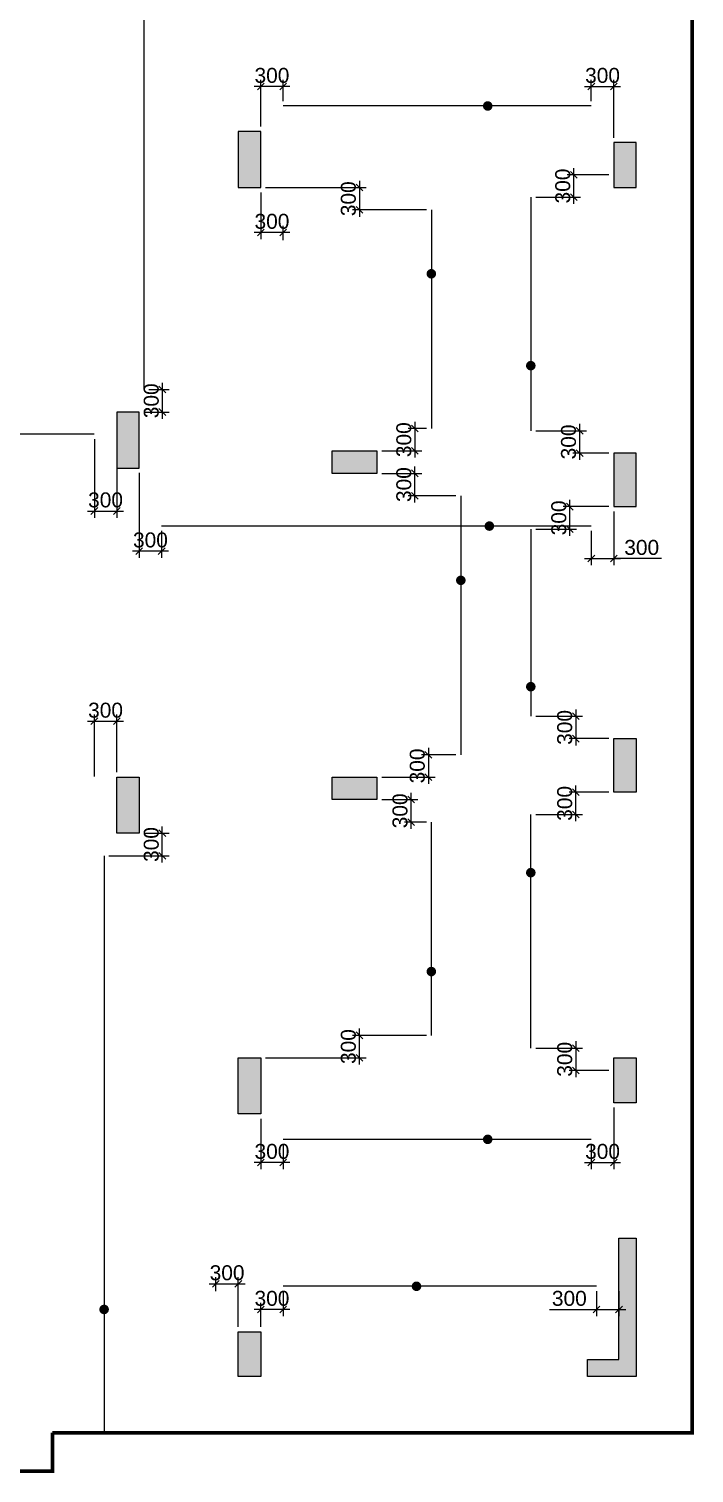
# Model space of a CAD drawing. Header units: millimetres. Extents: x 1123469 to 1883119, y -126924 to 196924.
# Drawn here: x 1874224 to 1883119, y 126388 to 145688 of the extents above; entities that cross this region are included whole.
import ezdxf

# ---------------------------------------------------------------- set-up
doc = ezdxf.new("R2010")
doc.units = ezdxf.units.MM
doc.header["$LTSCALE"] = 500
doc.header["$MEASUREMENT"] = 0
doc.header["$PDMODE"] = 34
doc.linetypes.add('CONTINOUS', pattern=[0])
doc.layers.get('Defpoints').update_dxf_attribs({"lineweight": 0})
for name, color, linetype in [('COL. DIM', 3, 'Continuous'), ('reinf.', 4, 'Continuous'), ('TOWER AREA COLUMN.', 6, 'Continuous')]:
    doc.layers.add(name, color=color, linetype=linetype)
for name, color, linetype, lineweight in [('CUT OUT', 1, 'Continuous', 13), ('dim-M', 1, 'Continuous', 15), ('FOOTING', 1, 'Continuous', 15), ('TOWER COL HATCH', 253, 'Continuous', 20)]:
    doc.layers.add(name, color=color, linetype=linetype, lineweight=lineweight)
doc.styles.add('3mm', font='arial.ttf')
doc.dimstyles.new('PARAMVEER', dxfattribs={"dimtxt": 200, "dimasz": 100, "dimexe": 0, "dimexo": 25, "dimgap": 10, "dimtad": 1, "dimdec": 0, "dimrnd": 5, "dimzin": 0, "dimdsep": 46, "dimtxsty": '3mm', "dimblk": 'OBLIQUE', "dimcen": 0.09, "dimdle": 75, "dimclrd": 1, "dimclre": 1, "dimclrt": 3, "dimadec": 0, "dimazin": 0, "dimtfac": 1, "dimtdec": 0, "dimtmove": 1, "dimatfit": 3, "dimfxl": 100, "dimtolj": 1, "dimtzin": 0, "dimlwd": 18, "dimlwe": 5, "dimarcsym": 0})

# ---------------------------------------------------------------- blocks, each defined once
blk = doc.blocks.new('3tgra')
at = {"layer": 'TOWER COL HATCH'}
h = blk.add_hatch(color=253, dxfattribs=at)
h.dxf.hatch_style = 1
h.paths.add_polyline_path([(1370961, 80597), (1370661, 80597), (1370661, 81347), (1370961, 81347)])
h = blk.add_hatch(color=253, dxfattribs=at)
h.dxf.hatch_style = 1
h.paths.add_polyline_path([(1365941, 80597), (1365641, 80597), (1365641, 81197), (1365941, 81197)])
h = blk.add_hatch(color=253, dxfattribs=at)
h.dxf.hatch_style = 1
h.paths.add_polyline_path([(1372586, 76847), (1372286, 76847), (1372286, 77597), (1372586, 77597)])
h = blk.add_hatch(color=253, dxfattribs=at)
h.dxf.hatch_style = 1
h.paths.add_polyline_path([(1365941, 76332), (1365641, 76332), (1365641, 77047), (1365941, 77047)])
h = blk.add_hatch(color=253, dxfattribs=at)
h.dxf.hatch_style = 1
h.paths.add_polyline_path([(1369706, 76777), (1369706, 77077), (1369106, 77077), (1369106, 76777)])
h = blk.add_hatch(color=253, dxfattribs=at)
h.dxf.hatch_style = 1
h.paths.add_polyline_path([(1365941, 73232), (1365641, 73232), (1365641, 72517), (1365941, 72517)])
h = blk.add_hatch(color=253, dxfattribs=at)
h.dxf.hatch_style = 1
h.paths.add_polyline_path([(1369706, 72417), (1369706, 72717), (1369106, 72717), (1369106, 72417)])
h = blk.add_hatch(color=253, dxfattribs=at)
h.dxf.hatch_style = 1
h.paths.add_polyline_path([(1372586, 72717), (1372286, 72717), (1372286, 71967), (1372586, 71967)])
h = blk.add_hatch(color=253, dxfattribs=at)
h.dxf.hatch_style = 1
h.paths.add_polyline_path([(1365941, 68967), (1365641, 68967), (1365641, 68367), (1365941, 68367)])
h = blk.add_hatch(color=253, dxfattribs=at)
h.dxf.hatch_style = 1
h.paths.add_polyline_path([(1370961, 68967), (1370661, 68967), (1370661, 68217), (1370961, 68217)])
h = blk.add_hatch(color=253, dxfattribs=at)
h.dxf.hatch_style = 1
h.paths.add_polyline_path([(1365641, 66557), (1365641, 64707), (1366291, 64707), (1366291, 64937), (1365871, 64937), (1365871, 66557)])
h = blk.add_hatch(color=253, dxfattribs=at)
h.dxf.hatch_style = 1
h.paths.add_polyline_path([(1370961, 65307), (1370661, 65307), (1370661, 64707), (1370961, 64707)])
at = {"layer": 'TOWER AREA COLUMN.', "color": 4}
for points in [[(1370961, 80597), (1370661, 80597), (1370661, 81347), (1370961, 81347)], [(1365941, 80597), (1365641, 80597), (1365641, 81197), (1365941, 81197)], [(1372586, 76847), (1372286, 76847), (1372286, 77597), (1372586, 77597)], [(1365941, 76332), (1365641, 76332), (1365641, 77047), (1365941, 77047)], [(1369706, 76777), (1369706, 77077), (1369106, 77077), (1369106, 76777)], [(1365941, 73232), (1365641, 73232), (1365641, 72517), (1365941, 72517)], [(1369706, 72417), (1369706, 72717), (1369106, 72717), (1369106, 72417)], [(1372586, 72717), (1372286, 72717), (1372286, 71967), (1372586, 71967)], [(1365941, 68967), (1365641, 68967), (1365641, 68367), (1365941, 68367)], [(1370961, 68967), (1370661, 68967), (1370661, 68217), (1370961, 68217)], [(1370961, 65307), (1370661, 65307), (1370661, 64707), (1370961, 64707)]]:
    blk.add_lwpolyline(points, close=True, dxfattribs=at)
blk.add_lwpolyline([(1365641, 66557), (1365641, 64707), (1366291, 64707), (1366291, 64937), (1365871, 64937), (1365871, 66557), (1365641, 66557)], dxfattribs=at)
blk = doc.blocks.new('_Oblique')
at = {"color": 0, "linetype": 'ByBlock', "lineweight": -2}
blk.add_line((-0.5, -0.5), (0.5, 0.5), dxfattribs=at)
blk = doc.blocks.new('*D3434')
at = {"layer": 'COL. DIM', "color": 1, "lineweight": 18, "ltscale": 10, "transparency": 16777216}
blk.add_line((1876008, 140958), (1876008, 140478), dxfattribs=at)
at = {"layer": 'COL. DIM', "color": 1, "linetype": 'CONTINOUS', "lineweight": 5, "ltscale": 10, "transparency": 16777216}
for p, q in [((1875827, 140868), (1876098, 140868)), ((1875764, 140568), (1876098, 140568))]:
    blk.add_line(p, q, dxfattribs=at)
at = {"layer": 'Defpoints', "color": 0, "ltscale": 10, "transparency": 16777216}
for p in [(1875762, 140868), (1875699, 140568), (1876008, 140568)]:
    blk.add_point(p, dxfattribs=at)
at = {"layer": 'COL. DIM', "color": 1, "lineweight": 18, "ltscale": 10, "transparency": 16777216, "xscale": 90, "yscale": 90, "zscale": 90}
for p, rotation in [((1876008, 140868), 90), ((1876008, 140568), 270)]:
    blk.add_blockref('_Oblique', p, dxfattribs=dict(at, rotation=rotation))
at = {"layer": 'COL. DIM', "color": 3, "ltscale": 10, "transparency": 16777216, "insert": (1875861, 140718), "char_height": 200, "attachment_point": 5, "rotation": 90, "style": '3mm'}
blk.add_mtext('\\A1;300', dxfattribs=at)
blk = doc.blocks.new('*D3435')
at = {"layer": 'COL. DIM', "color": 1, "linetype": 'CONTINOUS', "lineweight": 5, "ltscale": 10, "transparency": 16777216}
for p, q in [((1881744, 144723), (1881744, 145008)), ((1882044, 144233), (1882044, 145008))]:
    blk.add_line(p, q, dxfattribs=at)
at = {"layer": 'COL. DIM', "color": 1, "lineweight": 18, "ltscale": 10, "transparency": 16777216}
blk.add_line((1881654, 144918), (1882134, 144918), dxfattribs=at)
at = {"layer": 'Defpoints', "color": 0, "ltscale": 10, "transparency": 16777216}
for p in [(1882044, 144918), (1881744, 144658), (1882044, 144168)]:
    blk.add_point(p, dxfattribs=at)
at = {"layer": 'COL. DIM', "color": 1, "lineweight": 18, "ltscale": 10, "transparency": 16777216, "xscale": 90, "yscale": 90, "zscale": 90, "rotation": 180}
blk.add_blockref('_Oblique', (1881744, 144918), dxfattribs=at)
at = {"layer": 'COL. DIM', "color": 1, "lineweight": 18, "ltscale": 10, "transparency": 16777216, "xscale": 90, "yscale": 90, "zscale": 90}
blk.add_blockref('_Oblique', (1882044, 144918), dxfattribs=at)
at = {"layer": 'COL. DIM', "color": 3, "ltscale": 10, "transparency": 16777216, "insert": (1881894, 145065), "char_height": 200, "attachment_point": 5, "style": '3mm'}
blk.add_mtext('\\A1;300', dxfattribs=at)
blk = doc.blocks.new('*D3437')
at = {"layer": 'COL. DIM', "color": 1, "linetype": 'CONTINOUS', "lineweight": 5, "ltscale": 10, "transparency": 16777216}
for p, q in [((1877324, 144383), (1877324, 145008)), ((1877624, 144723), (1877624, 145008))]:
    blk.add_line(p, q, dxfattribs=at)
at = {"layer": 'COL. DIM', "color": 1, "lineweight": 18, "ltscale": 10, "transparency": 16777216}
blk.add_line((1877714, 144918), (1877234, 144918), dxfattribs=at)
at = {"layer": 'Defpoints', "color": 0, "ltscale": 10, "transparency": 16777216}
for p in [(1877324, 144918), (1877624, 144658), (1877324, 144318)]:
    blk.add_point(p, dxfattribs=at)
at = {"layer": 'COL. DIM', "color": 1, "lineweight": 18, "ltscale": 10, "transparency": 16777216, "xscale": 90, "yscale": 90, "zscale": 90, "rotation": 180}
blk.add_blockref('_Oblique', (1877324, 144918), dxfattribs=at)
at = {"layer": 'COL. DIM', "color": 1, "lineweight": 18, "ltscale": 10, "transparency": 16777216, "xscale": 90, "yscale": 90, "zscale": 90}
blk.add_blockref('_Oblique', (1877624, 144918), dxfattribs=at)
at = {"layer": 'COL. DIM', "color": 3, "ltscale": 10, "transparency": 16777216, "insert": (1877474, 145065), "char_height": 200, "attachment_point": 5, "style": '3mm'}
blk.add_mtext('\\A1;300', dxfattribs=at)
blk = doc.blocks.new('*D3438')
at = {"layer": 'COL. DIM', "color": 1, "linetype": 'CONTINOUS', "lineweight": 5, "ltscale": 10, "transparency": 16777216}
for p, q in [((1875099, 140206), (1875099, 139155)), ((1875399, 139889), (1875399, 139155))]:
    blk.add_line(p, q, dxfattribs=at)
at = {"layer": 'COL. DIM', "color": 1, "lineweight": 18, "ltscale": 10, "transparency": 16777216}
blk.add_line((1875009, 139245), (1875489, 139245), dxfattribs=at)
at = {"layer": 'Defpoints', "color": 0, "ltscale": 10, "transparency": 16777216}
for p in [(1875099, 140271), (1875399, 139954), (1875399, 139245)]:
    blk.add_point(p, dxfattribs=at)
at = {"layer": 'COL. DIM', "color": 1, "lineweight": 18, "ltscale": 10, "transparency": 16777216, "xscale": 90, "yscale": 90, "zscale": 90, "rotation": 180}
blk.add_blockref('_Oblique', (1875099, 139245), dxfattribs=at)
at = {"layer": 'COL. DIM', "color": 1, "lineweight": 18, "ltscale": 10, "transparency": 16777216, "xscale": 90, "yscale": 90, "zscale": 90}
blk.add_blockref('_Oblique', (1875399, 139245), dxfattribs=at)
at = {"layer": 'COL. DIM', "color": 3, "ltscale": 10, "transparency": 16777216, "insert": (1875249, 139392), "char_height": 200, "attachment_point": 5, "style": '3mm'}
blk.add_mtext('\\A1;300', dxfattribs=at)
blk = doc.blocks.new('*D3442')
at = {"layer": 'COL. DIM', "color": 1, "linetype": 'CONTINOUS', "lineweight": 5, "ltscale": 10, "transparency": 16777216}
for p, q in [((1882044, 139238), (1882044, 138520)), ((1881744, 138978), (1881744, 138520))]:
    blk.add_line(p, q, dxfattribs=at)
at = {"layer": 'COL. DIM', "color": 1, "lineweight": 18, "ltscale": 10, "transparency": 16777216}
for p, q in [((1881654, 138610), (1882134, 138610)), ((1882684, 138610), (1882044, 138610))]:
    blk.add_line(p, q, dxfattribs=at)
at = {"layer": 'Defpoints', "color": 0, "ltscale": 10, "transparency": 16777216}
for p in [(1882044, 139303), (1881744, 139043), (1882044, 138610)]:
    blk.add_point(p, dxfattribs=at)
at = {"layer": 'COL. DIM', "color": 1, "lineweight": 18, "ltscale": 10, "transparency": 16777216, "xscale": 90, "yscale": 90, "zscale": 90, "rotation": 180}
blk.add_blockref('_Oblique', (1881744, 138610), dxfattribs=at)
at = {"layer": 'COL. DIM', "color": 1, "lineweight": 18, "ltscale": 10, "transparency": 16777216, "xscale": 90, "yscale": 90, "zscale": 90}
blk.add_blockref('_Oblique', (1882044, 138610), dxfattribs=at)
at = {"layer": 'COL. DIM', "color": 3, "ltscale": 10, "transparency": 16777216, "insert": (1882418, 138757), "char_height": 200, "attachment_point": 5, "style": '3mm'}
blk.add_mtext('\\A1;300', dxfattribs=at)
blk = doc.blocks.new('*D3444')
at = {"layer": 'COL. DIM', "color": 1, "linetype": 'CONTINOUS', "lineweight": 5, "ltscale": 10, "transparency": 16777216}
for p, q in [((1875699, 139753), (1875699, 138620)), ((1875999, 138978), (1875999, 138620))]:
    blk.add_line(p, q, dxfattribs=at)
at = {"layer": 'COL. DIM', "color": 1, "lineweight": 18, "ltscale": 10, "transparency": 16777216}
blk.add_line((1876089, 138710), (1875609, 138710), dxfattribs=at)
at = {"layer": 'Defpoints', "color": 0, "ltscale": 10, "transparency": 16777216}
for p in [(1875699, 139818), (1875999, 139043), (1875699, 138710)]:
    blk.add_point(p, dxfattribs=at)
at = {"layer": 'COL. DIM', "color": 1, "lineweight": 18, "ltscale": 10, "transparency": 16777216, "xscale": 90, "yscale": 90, "zscale": 90, "rotation": 180}
blk.add_blockref('_Oblique', (1875699, 138710), dxfattribs=at)
at = {"layer": 'COL. DIM', "color": 1, "lineweight": 18, "ltscale": 10, "transparency": 16777216, "xscale": 90, "yscale": 90, "zscale": 90}
blk.add_blockref('_Oblique', (1875999, 138710), dxfattribs=at)
at = {"layer": 'COL. DIM', "color": 3, "ltscale": 10, "transparency": 16777216, "insert": (1875849, 138857), "char_height": 200, "attachment_point": 5, "style": '3mm'}
blk.add_mtext('\\A1;300', dxfattribs=at)
blk = doc.blocks.new('*D3445')
at = {"layer": 'COL. DIM', "color": 1, "linetype": 'CONTINOUS', "lineweight": 5, "ltscale": 10, "transparency": 16777216}
for p, q in [((1876724, 128818), (1876724, 129007)), ((1877024, 128343), (1877024, 129007))]:
    blk.add_line(p, q, dxfattribs=at)
at = {"layer": 'COL. DIM', "color": 1, "lineweight": 18, "ltscale": 10, "transparency": 16777216}
blk.add_line((1876634, 128917), (1877114, 128917), dxfattribs=at)
at = {"layer": 'Defpoints', "color": 0, "ltscale": 10, "transparency": 16777216}
for p in [(1876724, 128753), (1877024, 128917), (1877024, 128278)]:
    blk.add_point(p, dxfattribs=at)
at = {"layer": 'COL. DIM', "color": 1, "lineweight": 18, "ltscale": 10, "transparency": 16777216, "xscale": 90, "yscale": 90, "zscale": 90, "rotation": 180}
blk.add_blockref('_Oblique', (1876724, 128917), dxfattribs=at)
at = {"layer": 'COL. DIM', "color": 1, "lineweight": 18, "ltscale": 10, "transparency": 16777216, "xscale": 90, "yscale": 90, "zscale": 90}
blk.add_blockref('_Oblique', (1877024, 128917), dxfattribs=at)
at = {"layer": 'COL. DIM', "color": 3, "ltscale": 10, "transparency": 16777216, "insert": (1876874, 129064), "char_height": 200, "attachment_point": 5, "style": '3mm'}
blk.add_mtext('\\A1;300', dxfattribs=at)
blk = doc.blocks.new('*D3447')
at = {"layer": 'COL. DIM', "color": 1, "linetype": 'CONTINOUS', "lineweight": 5, "ltscale": 10, "transparency": 16777216}
for p, q in [((1875764, 134938), (1876098, 134938)), ((1875295, 134638), (1876098, 134638))]:
    blk.add_line(p, q, dxfattribs=at)
at = {"layer": 'COL. DIM', "color": 1, "lineweight": 18, "ltscale": 10, "transparency": 16777216}
blk.add_line((1876008, 134548), (1876008, 135028), dxfattribs=at)
at = {"layer": 'Defpoints', "color": 0, "ltscale": 10, "transparency": 16777216}
for p in [(1875699, 134938), (1876008, 134938), (1875230, 134638)]:
    blk.add_point(p, dxfattribs=at)
at = {"layer": 'COL. DIM', "color": 1, "lineweight": 18, "ltscale": 10, "transparency": 16777216, "xscale": 90, "yscale": 90, "zscale": 90}
for p, rotation in [((1876008, 134938), 90), ((1876008, 134638), 270)]:
    blk.add_blockref('_Oblique', p, dxfattribs=dict(at, rotation=rotation))
at = {"layer": 'COL. DIM', "color": 3, "ltscale": 10, "transparency": 16777216, "insert": (1875861, 134788), "char_height": 200, "attachment_point": 5, "rotation": 90, "style": '3mm'}
blk.add_mtext('\\A1;300', dxfattribs=at)
blk = doc.blocks.new('*D3452')
at = {"layer": 'COL. DIM', "color": 1, "linetype": 'CONTINOUS', "lineweight": 5, "ltscale": 10, "transparency": 16777216}
for p, q in [((1875099, 135695), (1875099, 136525)), ((1875399, 135753), (1875399, 136525))]:
    blk.add_line(p, q, dxfattribs=at)
at = {"layer": 'COL. DIM', "color": 1, "lineweight": 18, "ltscale": 10, "transparency": 16777216}
blk.add_line((1875009, 136435), (1875489, 136435), dxfattribs=at)
at = {"layer": 'Defpoints', "color": 0, "ltscale": 10, "transparency": 16777216}
for p in [(1875399, 136435), (1875399, 135688), (1875099, 135630)]:
    blk.add_point(p, dxfattribs=at)
at = {"layer": 'COL. DIM', "color": 1, "lineweight": 18, "ltscale": 10, "transparency": 16777216, "xscale": 90, "yscale": 90, "zscale": 90, "rotation": 180}
blk.add_blockref('_Oblique', (1875099, 136435), dxfattribs=at)
at = {"layer": 'COL. DIM', "color": 1, "lineweight": 18, "ltscale": 10, "transparency": 16777216, "xscale": 90, "yscale": 90, "zscale": 90}
blk.add_blockref('_Oblique', (1875399, 136435), dxfattribs=at)
at = {"layer": 'COL. DIM', "color": 3, "ltscale": 10, "transparency": 16777216, "insert": (1875249, 136582), "char_height": 200, "attachment_point": 5, "style": '3mm'}
blk.add_mtext('\\A1;300', dxfattribs=at)
blk = doc.blocks.new('*D3497')
at = {"layer": 'COL. DIM', "color": 1, "lineweight": 18, "ltscale": 10, "transparency": 16777216}
blk.add_line((1878643, 143658), (1878643, 143178), dxfattribs=at)
at = {"layer": 'COL. DIM', "color": 1, "linetype": 'CONTINOUS', "lineweight": 5, "ltscale": 10, "transparency": 16777216}
for p, q in [((1877389, 143568), (1878733, 143568)), ((1879540, 143268), (1878553, 143268))]:
    blk.add_line(p, q, dxfattribs=at)
at = {"layer": 'Defpoints', "color": 0, "ltscale": 10, "transparency": 16777216}
for p in [(1877324, 143568), (1878643, 143268), (1879605, 143268)]:
    blk.add_point(p, dxfattribs=at)
at = {"layer": 'COL. DIM', "color": 1, "lineweight": 18, "ltscale": 10, "transparency": 16777216, "xscale": 90, "yscale": 90, "zscale": 90}
for p, rotation in [((1878643, 143568), 90), ((1878643, 143268), 270)]:
    blk.add_blockref('_Oblique', p, dxfattribs=dict(at, rotation=rotation))
at = {"layer": 'COL. DIM', "color": 3, "ltscale": 10, "transparency": 16777216, "insert": (1878496, 143418), "char_height": 200, "attachment_point": 5, "rotation": 90, "style": '3mm'}
blk.add_mtext('\\A1;300', dxfattribs=at)
blk = doc.blocks.new('*D3499')
at = {"layer": 'COL. DIM', "color": 1, "linetype": 'CONTINOUS', "lineweight": 5, "ltscale": 10, "transparency": 16777216}
for p, q in [((1881000, 136503), (1881626, 136503)), ((1881979, 136203), (1881446, 136203))]:
    blk.add_line(p, q, dxfattribs=at)
at = {"layer": 'COL. DIM', "color": 1, "lineweight": 18, "ltscale": 10, "transparency": 16777216}
blk.add_line((1881536, 136593), (1881536, 136113), dxfattribs=at)
at = {"layer": 'Defpoints', "color": 0, "ltscale": 10, "transparency": 16777216}
for p in [(1880935, 136503), (1881536, 136203), (1882044, 136203)]:
    blk.add_point(p, dxfattribs=at)
at = {"layer": 'COL. DIM', "color": 1, "lineweight": 18, "ltscale": 10, "transparency": 16777216, "xscale": 90, "yscale": 90, "zscale": 90}
for p, rotation in [((1881536, 136503), 90), ((1881536, 136203), 270)]:
    blk.add_blockref('_Oblique', p, dxfattribs=dict(at, rotation=rotation))
at = {"layer": 'COL. DIM', "color": 3, "ltscale": 10, "transparency": 16777216, "insert": (1881389, 136353), "char_height": 200, "attachment_point": 5, "rotation": 90, "style": '3mm'}
blk.add_mtext('\\A1;300', dxfattribs=at)
blk = doc.blocks.new('*D3500')
at = {"layer": 'COL. DIM', "color": 1, "lineweight": 18, "ltscale": 10, "transparency": 16777216}
blk.add_line((1881457, 138913), (1881457, 139393), dxfattribs=at)
at = {"layer": 'COL. DIM', "color": 1, "linetype": 'CONTINOUS', "lineweight": 5, "ltscale": 10, "transparency": 16777216}
for p, q in [((1881979, 139303), (1881367, 139303)), ((1881000, 139003), (1881547, 139003))]:
    blk.add_line(p, q, dxfattribs=at)
at = {"layer": 'Defpoints', "color": 0, "ltscale": 10, "transparency": 16777216}
for p in [(1881457, 139303), (1882044, 139303), (1880935, 139003)]:
    blk.add_point(p, dxfattribs=at)
at = {"layer": 'COL. DIM', "color": 1, "lineweight": 18, "ltscale": 10, "transparency": 16777216, "xscale": 90, "yscale": 90, "zscale": 90}
for p, rotation in [((1881457, 139303), 90), ((1881457, 139003), 270)]:
    blk.add_blockref('_Oblique', p, dxfattribs=dict(at, rotation=rotation))
at = {"layer": 'COL. DIM', "color": 3, "ltscale": 10, "transparency": 16777216, "insert": (1881310, 139153), "char_height": 200, "attachment_point": 5, "rotation": 90, "style": '3mm'}
blk.add_mtext('\\A1;300', dxfattribs=at)
blk = doc.blocks.new('*D3502')
at = {"layer": 'COL. DIM', "color": 1, "linetype": 'CONTINOUS', "lineweight": 5, "ltscale": 10, "transparency": 16777216}
for p, q in [((1881000, 140318), (1881678, 140318)), ((1881979, 140018), (1881498, 140018))]:
    blk.add_line(p, q, dxfattribs=at)
at = {"layer": 'COL. DIM', "color": 1, "lineweight": 18, "ltscale": 10, "transparency": 16777216}
blk.add_line((1881588, 140408), (1881588, 139928), dxfattribs=at)
at = {"layer": 'Defpoints', "color": 0, "ltscale": 10, "transparency": 16777216}
for p in [(1880935, 140318), (1881588, 140018), (1882044, 140018)]:
    blk.add_point(p, dxfattribs=at)
at = {"layer": 'COL. DIM', "color": 1, "lineweight": 18, "ltscale": 10, "transparency": 16777216, "xscale": 90, "yscale": 90, "zscale": 90}
for p, rotation in [((1881588, 140318), 90), ((1881588, 140018), 270)]:
    blk.add_blockref('_Oblique', p, dxfattribs=dict(at, rotation=rotation))
at = {"layer": 'COL. DIM', "color": 3, "ltscale": 10, "transparency": 16777216, "insert": (1881440, 140168), "char_height": 200, "attachment_point": 5, "rotation": 90, "style": '3mm'}
blk.add_mtext('\\A1;300', dxfattribs=at)
blk = doc.blocks.new('*D3503')
at = {"layer": 'COL. DIM', "color": 1, "lineweight": 18, "ltscale": 10, "transparency": 16777216}
blk.add_line((1881511, 143348), (1881511, 143828), dxfattribs=at)
at = {"layer": 'COL. DIM', "color": 1, "linetype": 'CONTINOUS', "lineweight": 5, "ltscale": 10, "transparency": 16777216}
for p, q in [((1881979, 143738), (1881421, 143738)), ((1881000, 143438), (1881601, 143438))]:
    blk.add_line(p, q, dxfattribs=at)
at = {"layer": 'Defpoints', "color": 0, "ltscale": 10, "transparency": 16777216}
for p in [(1881511, 143738), (1882044, 143738), (1880935, 143438)]:
    blk.add_point(p, dxfattribs=at)
at = {"layer": 'COL. DIM', "color": 1, "lineweight": 18, "ltscale": 10, "transparency": 16777216, "xscale": 90, "yscale": 90, "zscale": 90}
for p, rotation in [((1881511, 143738), 90), ((1881511, 143438), 270)]:
    blk.add_blockref('_Oblique', p, dxfattribs=dict(at, rotation=rotation))
at = {"layer": 'COL. DIM', "color": 3, "ltscale": 10, "transparency": 16777216, "insert": (1881363, 143588), "char_height": 200, "attachment_point": 5, "rotation": 90, "style": '3mm'}
blk.add_mtext('\\A1;300', dxfattribs=at)
blk = doc.blocks.new('*D3504')
at = {"layer": 'COL. DIM', "color": 1, "linetype": 'CONTINOUS', "lineweight": 5, "ltscale": 10, "transparency": 16777216}
for p, q in [((1879540, 140348), (1879296, 140348)), ((1878944, 140048), (1879476, 140048))]:
    blk.add_line(p, q, dxfattribs=at)
at = {"layer": 'COL. DIM', "color": 1, "lineweight": 18, "ltscale": 10, "transparency": 16777216}
blk.add_line((1879386, 140438), (1879386, 139958), dxfattribs=at)
at = {"layer": 'Defpoints', "color": 0, "ltscale": 10, "transparency": 16777216}
for p in [(1879605, 140348), (1878879, 140048), (1879386, 140048)]:
    blk.add_point(p, dxfattribs=at)
at = {"layer": 'COL. DIM', "color": 1, "lineweight": 18, "ltscale": 10, "transparency": 16777216, "xscale": 90, "yscale": 90, "zscale": 90}
for p, rotation in [((1879386, 140348), 90), ((1879386, 140048), 270)]:
    blk.add_blockref('_Oblique', p, dxfattribs=dict(at, rotation=rotation))
at = {"layer": 'COL. DIM', "color": 3, "ltscale": 10, "transparency": 16777216, "insert": (1879238, 140198), "char_height": 200, "attachment_point": 5, "rotation": 90, "style": '3mm'}
blk.add_mtext('\\A1;300', dxfattribs=at)
blk = doc.blocks.new('*D3505')
at = {"layer": 'COL. DIM', "color": 1, "linetype": 'CONTINOUS', "lineweight": 5, "ltscale": 10, "transparency": 16777216}
for p, q in [((1882044, 131273), (1882044, 130449)), ((1881744, 130783), (1881744, 130449))]:
    blk.add_line(p, q, dxfattribs=at)
at = {"layer": 'COL. DIM', "color": 1, "lineweight": 18, "ltscale": 10, "transparency": 16777216}
blk.add_line((1881654, 130539), (1882134, 130539), dxfattribs=at)
at = {"layer": 'Defpoints', "color": 0, "ltscale": 10, "transparency": 16777216}
for p in [(1882044, 131338), (1881744, 130848), (1882044, 130539)]:
    blk.add_point(p, dxfattribs=at)
at = {"layer": 'COL. DIM', "color": 1, "lineweight": 18, "ltscale": 10, "transparency": 16777216, "xscale": 90, "yscale": 90, "zscale": 90, "rotation": 180}
blk.add_blockref('_Oblique', (1881744, 130539), dxfattribs=at)
at = {"layer": 'COL. DIM', "color": 1, "lineweight": 18, "ltscale": 10, "transparency": 16777216, "xscale": 90, "yscale": 90, "zscale": 90}
blk.add_blockref('_Oblique', (1882044, 130539), dxfattribs=at)
at = {"layer": 'COL. DIM', "color": 3, "ltscale": 10, "transparency": 16777216, "insert": (1881894, 130686), "char_height": 200, "attachment_point": 5, "style": '3mm'}
blk.add_mtext('\\A1;300', dxfattribs=at)
blk = doc.blocks.new('*D3507')
at = {"layer": 'COL. DIM', "color": 1, "linetype": 'CONTINOUS', "lineweight": 5, "ltscale": 10, "transparency": 16777216}
for p, q in [((1877324, 131123), (1877324, 130449)), ((1877624, 130783), (1877624, 130449))]:
    blk.add_line(p, q, dxfattribs=at)
at = {"layer": 'COL. DIM', "color": 1, "lineweight": 18, "ltscale": 10, "transparency": 16777216}
blk.add_line((1877714, 130539), (1877234, 130539), dxfattribs=at)
at = {"layer": 'Defpoints', "color": 0, "ltscale": 10, "transparency": 16777216}
for p in [(1877324, 131188), (1877624, 130848), (1877324, 130539)]:
    blk.add_point(p, dxfattribs=at)
at = {"layer": 'COL. DIM', "color": 1, "lineweight": 18, "ltscale": 10, "transparency": 16777216, "xscale": 90, "yscale": 90, "zscale": 90, "rotation": 180}
blk.add_blockref('_Oblique', (1877324, 130539), dxfattribs=at)
at = {"layer": 'COL. DIM', "color": 1, "lineweight": 18, "ltscale": 10, "transparency": 16777216, "xscale": 90, "yscale": 90, "zscale": 90}
blk.add_blockref('_Oblique', (1877624, 130539), dxfattribs=at)
at = {"layer": 'COL. DIM', "color": 3, "ltscale": 10, "transparency": 16777216, "insert": (1877474, 130686), "char_height": 200, "attachment_point": 5, "style": '3mm'}
blk.add_mtext('\\A1;300', dxfattribs=at)
blk = doc.blocks.new('*D3509')
at = {"layer": 'COL. DIM', "color": 1, "linetype": 'CONTINOUS', "lineweight": 5, "ltscale": 10, "transparency": 16777216}
for p, q in [((1879540, 132238), (1878553, 132238)), ((1877389, 131938), (1878733, 131938))]:
    blk.add_line(p, q, dxfattribs=at)
at = {"layer": 'COL. DIM', "color": 1, "lineweight": 18, "ltscale": 10, "transparency": 16777216}
blk.add_line((1878643, 131848), (1878643, 132328), dxfattribs=at)
at = {"layer": 'Defpoints', "color": 0, "ltscale": 10, "transparency": 16777216}
for p in [(1878643, 132238), (1879605, 132238), (1877324, 131938)]:
    blk.add_point(p, dxfattribs=at)
at = {"layer": 'COL. DIM', "color": 1, "lineweight": 18, "ltscale": 10, "transparency": 16777216, "xscale": 90, "yscale": 90, "zscale": 90}
for p, rotation in [((1878643, 132238), 90), ((1878643, 131938), 270)]:
    blk.add_blockref('_Oblique', p, dxfattribs=dict(at, rotation=rotation))
at = {"layer": 'COL. DIM', "color": 3, "ltscale": 10, "transparency": 16777216, "insert": (1878496, 132088), "char_height": 200, "attachment_point": 5, "rotation": 90, "style": '3mm'}
blk.add_mtext('\\A1;300', dxfattribs=at)
blk = doc.blocks.new('*D3511')
at = {"layer": 'COL. DIM', "color": 1, "linetype": 'CONTINOUS', "lineweight": 5, "ltscale": 10, "transparency": 16777216}
for p, q in [((1881979, 135488), (1881446, 135488)), ((1881000, 135188), (1881626, 135188))]:
    blk.add_line(p, q, dxfattribs=at)
at = {"layer": 'COL. DIM', "color": 1, "lineweight": 18, "ltscale": 10, "transparency": 16777216}
blk.add_line((1881536, 135098), (1881536, 135578), dxfattribs=at)
at = {"layer": 'Defpoints', "color": 0, "ltscale": 10, "transparency": 16777216}
for p in [(1881536, 135488), (1882044, 135488), (1880935, 135188)]:
    blk.add_point(p, dxfattribs=at)
at = {"layer": 'COL. DIM', "color": 1, "lineweight": 18, "ltscale": 10, "transparency": 16777216, "xscale": 90, "yscale": 90, "zscale": 90}
for p, rotation in [((1881536, 135488), 90), ((1881536, 135188), 270)]:
    blk.add_blockref('_Oblique', p, dxfattribs=dict(at, rotation=rotation))
at = {"layer": 'COL. DIM', "color": 3, "ltscale": 10, "transparency": 16777216, "insert": (1881389, 135338), "char_height": 200, "attachment_point": 5, "rotation": 90, "style": '3mm'}
blk.add_mtext('\\A1;300', dxfattribs=at)
blk = doc.blocks.new('*D3512')
at = {"layer": 'COL. DIM', "color": 1, "linetype": 'CONTINOUS', "lineweight": 5, "ltscale": 10, "transparency": 16777216}
for p, q in [((1881000, 132068), (1881626, 132068)), ((1881979, 131768), (1881446, 131768))]:
    blk.add_line(p, q, dxfattribs=at)
at = {"layer": 'COL. DIM', "color": 1, "lineweight": 18, "ltscale": 10, "transparency": 16777216}
blk.add_line((1881536, 132158), (1881536, 131678), dxfattribs=at)
at = {"layer": 'Defpoints', "color": 0, "ltscale": 10, "transparency": 16777216}
for p in [(1880935, 132068), (1881536, 131768), (1882044, 131768)]:
    blk.add_point(p, dxfattribs=at)
at = {"layer": 'COL. DIM', "color": 1, "lineweight": 18, "ltscale": 10, "transparency": 16777216, "xscale": 90, "yscale": 90, "zscale": 90}
for p, rotation in [((1881536, 132068), 90), ((1881536, 131768), 270)]:
    blk.add_blockref('_Oblique', p, dxfattribs=dict(at, rotation=rotation))
at = {"layer": 'COL. DIM', "color": 3, "ltscale": 10, "transparency": 16777216, "insert": (1881389, 131918), "char_height": 200, "attachment_point": 5, "rotation": 90, "style": '3mm'}
blk.add_mtext('\\A1;300', dxfattribs=at)
blk = doc.blocks.new('*D3513')
at = {"layer": 'COL. DIM', "color": 1, "linetype": 'CONTINOUS', "lineweight": 5, "ltscale": 10, "transparency": 16777216}
for p, q in [((1878944, 135388), (1879424, 135388)), ((1879540, 135088), (1879244, 135088))]:
    blk.add_line(p, q, dxfattribs=at)
at = {"layer": 'COL. DIM', "color": 1, "lineweight": 18, "ltscale": 10, "transparency": 16777216}
blk.add_line((1879334, 134998), (1879334, 135478), dxfattribs=at)
at = {"layer": 'Defpoints', "color": 0, "ltscale": 10, "transparency": 16777216}
for p in [(1878879, 135388), (1879334, 135388), (1879605, 135088)]:
    blk.add_point(p, dxfattribs=at)
at = {"layer": 'COL. DIM', "color": 1, "lineweight": 18, "ltscale": 10, "transparency": 16777216, "xscale": 90, "yscale": 90, "zscale": 90}
for p, rotation in [((1879334, 135388), 90), ((1879334, 135088), 270)]:
    blk.add_blockref('_Oblique', p, dxfattribs=dict(at, rotation=rotation))
at = {"layer": 'COL. DIM', "color": 3, "ltscale": 10, "transparency": 16777216, "insert": (1879187, 135238), "char_height": 200, "attachment_point": 5, "rotation": 90, "style": '3mm'}
blk.add_mtext('\\A1;300', dxfattribs=at)
blk = doc.blocks.new('*D3514')
at = {"layer": 'COL. DIM', "color": 1, "linetype": 'CONTINOUS', "lineweight": 5, "ltscale": 10, "transparency": 16777216}
for p, q in [((1878944, 139748), (1879476, 139748)), ((1879934, 139448), (1879296, 139448))]:
    blk.add_line(p, q, dxfattribs=at)
at = {"layer": 'COL. DIM', "color": 1, "lineweight": 18, "ltscale": 10, "transparency": 16777216}
blk.add_line((1879386, 139358), (1879386, 139838), dxfattribs=at)
at = {"layer": 'Defpoints', "color": 0, "ltscale": 10, "transparency": 16777216}
for p in [(1878879, 139748), (1879386, 139748), (1879999, 139448)]:
    blk.add_point(p, dxfattribs=at)
at = {"layer": 'COL. DIM', "color": 1, "lineweight": 18, "ltscale": 10, "transparency": 16777216, "xscale": 90, "yscale": 90, "zscale": 90}
for p, rotation in [((1879386, 139748), 90), ((1879386, 139448), 270)]:
    blk.add_blockref('_Oblique', p, dxfattribs=dict(at, rotation=rotation))
at = {"layer": 'COL. DIM', "color": 3, "ltscale": 10, "transparency": 16777216, "insert": (1879238, 139598), "char_height": 200, "attachment_point": 5, "rotation": 90, "style": '3mm'}
blk.add_mtext('\\A1;300', dxfattribs=at)
blk = doc.blocks.new('*D3515')
at = {"layer": 'COL. DIM', "color": 1, "lineweight": 18, "ltscale": 10, "transparency": 16777216}
blk.add_line((1879565, 136078), (1879565, 135598), dxfattribs=at)
at = {"layer": 'COL. DIM', "color": 1, "linetype": 'CONTINOUS', "lineweight": 5, "ltscale": 10, "transparency": 16777216}
for p, q in [((1879934, 135988), (1879475, 135988)), ((1878944, 135688), (1879655, 135688))]:
    blk.add_line(p, q, dxfattribs=at)
at = {"layer": 'Defpoints', "color": 0, "ltscale": 10, "transparency": 16777216}
for p in [(1879999, 135988), (1878879, 135688), (1879565, 135688)]:
    blk.add_point(p, dxfattribs=at)
at = {"layer": 'COL. DIM', "color": 1, "lineweight": 18, "ltscale": 10, "transparency": 16777216, "xscale": 90, "yscale": 90, "zscale": 90}
for p, rotation in [((1879565, 135988), 90), ((1879565, 135688), 270)]:
    blk.add_blockref('_Oblique', p, dxfattribs=dict(at, rotation=rotation))
at = {"layer": 'COL. DIM', "color": 3, "ltscale": 10, "transparency": 16777216, "insert": (1879418, 135838), "char_height": 200, "attachment_point": 5, "rotation": 90, "style": '3mm'}
blk.add_mtext('\\A1;300', dxfattribs=at)
blk = doc.blocks.new('*D3536')
at = {"layer": 'COL. DIM', "color": 1, "linetype": 'CONTINOUS', "lineweight": 5, "ltscale": 10, "transparency": 16777216}
for p, q in [((1877324, 143503), (1877324, 142878)), ((1877624, 142866), (1877624, 143058))]:
    blk.add_line(p, q, dxfattribs=at)
at = {"layer": 'COL. DIM', "color": 1, "lineweight": 18, "ltscale": 10, "transparency": 16777216}
blk.add_line((1877714, 142968), (1877234, 142968), dxfattribs=at)
at = {"layer": 'Defpoints', "color": 0, "ltscale": 10, "transparency": 16777216}
for p in [(1877324, 143568), (1877324, 142968), (1877624, 142801)]:
    blk.add_point(p, dxfattribs=at)
at = {"layer": 'COL. DIM', "color": 1, "lineweight": 18, "ltscale": 10, "transparency": 16777216, "xscale": 90, "yscale": 90, "zscale": 90, "rotation": 180}
blk.add_blockref('_Oblique', (1877324, 142968), dxfattribs=at)
at = {"layer": 'COL. DIM', "color": 1, "lineweight": 18, "ltscale": 10, "transparency": 16777216, "xscale": 90, "yscale": 90, "zscale": 90}
blk.add_blockref('_Oblique', (1877624, 142968), dxfattribs=at)
at = {"layer": 'COL. DIM', "color": 3, "ltscale": 10, "transparency": 16777216, "insert": (1877474, 143115), "char_height": 200, "attachment_point": 5, "style": '3mm'}
blk.add_mtext('\\A1;300', dxfattribs=at)
blk = doc.blocks.new('*D3547')
at = {"layer": 'COL. DIM', "color": 1, "linetype": 'CONTINOUS', "lineweight": 5, "ltscale": 10, "transparency": 16777216}
for p, q in [((1881814, 128820), (1881814, 128485)), ((1882114, 128820), (1882114, 128485))]:
    blk.add_line(p, q, dxfattribs=at)
at = {"layer": 'COL. DIM', "color": 1, "lineweight": 18, "ltscale": 10, "transparency": 16777216}
for p, q in [((1881185, 128575), (1881814, 128575)), ((1881724, 128575), (1882204, 128575))]:
    blk.add_line(p, q, dxfattribs=at)
at = {"layer": 'Defpoints', "color": 0, "ltscale": 10, "transparency": 16777216}
for p in [(1881814, 128885), (1882114, 128885), (1882114, 128575)]:
    blk.add_point(p, dxfattribs=at)
at = {"layer": 'COL. DIM', "color": 1, "lineweight": 18, "ltscale": 10, "transparency": 16777216, "xscale": 90, "yscale": 90, "zscale": 90, "rotation": 180}
blk.add_blockref('_Oblique', (1881814, 128575), dxfattribs=at)
at = {"layer": 'COL. DIM', "color": 1, "lineweight": 18, "ltscale": 10, "transparency": 16777216, "xscale": 90, "yscale": 90, "zscale": 90}
blk.add_blockref('_Oblique', (1882114, 128575), dxfattribs=at)
at = {"layer": 'COL. DIM', "color": 3, "ltscale": 10, "transparency": 16777216, "insert": (1881450, 128722), "char_height": 200, "attachment_point": 5, "style": '3mm'}
blk.add_mtext('\\A1;300', dxfattribs=at)
blk = doc.blocks.new('*D3548')
at = {"layer": 'COL. DIM', "color": 1, "linetype": 'CONTINOUS', "lineweight": 5, "ltscale": 10, "transparency": 16777216}
for p, q in [((1877624, 128820), (1877624, 128485)), ((1877324, 128343), (1877324, 128665))]:
    blk.add_line(p, q, dxfattribs=at)
at = {"layer": 'COL. DIM', "color": 1, "lineweight": 18, "ltscale": 10, "transparency": 16777216}
blk.add_line((1877714, 128575), (1877234, 128575), dxfattribs=at)
at = {"layer": 'Defpoints', "color": 0, "ltscale": 10, "transparency": 16777216}
for p in [(1877624, 128885), (1877324, 128575), (1877324, 128278)]:
    blk.add_point(p, dxfattribs=at)
at = {"layer": 'COL. DIM', "color": 1, "lineweight": 18, "ltscale": 10, "transparency": 16777216, "xscale": 90, "yscale": 90, "zscale": 90, "rotation": 180}
blk.add_blockref('_Oblique', (1877324, 128575), dxfattribs=at)
at = {"layer": 'COL. DIM', "color": 1, "lineweight": 18, "ltscale": 10, "transparency": 16777216, "xscale": 90, "yscale": 90, "zscale": 90}
blk.add_blockref('_Oblique', (1877624, 128575), dxfattribs=at)
at = {"layer": 'COL. DIM', "color": 3, "ltscale": 10, "transparency": 16777216, "insert": (1877474, 128722), "char_height": 200, "attachment_point": 5, "style": '3mm'}
blk.add_mtext('\\A1;300', dxfattribs=at)

msp = doc.modelspace()

# ---------------------------------------------------------------- linework, layer by layer
at = {"layer": 'dim-M', "color": 4, "ltscale": 10, "const_width": 63.8}
for points in [[(1880390.8, 144657.6, -1), (1880327, 144657.6, -1)], [(1879636.8, 142415.4, -1), (1879573, 142415.4, -1)], [(1880966.6, 141187, -1), (1880902.8, 141187, -1)], [(1880412.7, 139043.5, -1), (1880348.9, 139043.5, -1)], [(1880031.2, 138318.6, -1), (1879967.5, 138318.6, -1)], [(1880966.6, 136896.9, -1), (1880902.8, 136896.9, -1)], [(1880966.6, 134411.7, 1), (1880902.8, 134411.7, 1)], [(1879636.8, 133090.3, 1), (1879573, 133090.3, 1)], [(1880390.8, 130848.1, 1), (1880327, 130848.1, 1)], [(1879438.2, 128884.5, 1), (1879374.5, 128884.5, 1)], [(1875261.6, 128574.9, -1), (1875197.9, 128574.9, -1)]]:
    msp.add_lwpolyline(points, format="xyb", close=True, dxfattribs=at)
at = {"layer": 'FOOTING', "color": 3, "ltscale": 10, "const_width": 50}
for points in [[(1830743.7, 155142.7), (1857483.7, 155142.7), (1857483.7, 156547.7), (1859178.7, 156547.7), (1859178.7, 157362.6), (1863128.7, 157362.6), (1863128.7, 158862.6), (1872003.7, 158862.6), (1872003.7, 148577.9), (1883093.7, 148577.9), (1883093.7, 126927.8), (1874538.7, 126927.8)], [(1874538.7, 126927.8), (1874538.7, 126412.8), (1865758.7, 126412.8), (1865758.7, 126927.8), (1857203.7, 126927.8), (1857203.7, 139342.7), (1831023.7, 139342.7)]]:
    msp.add_lwpolyline(points, dxfattribs=at)
at = {"layer": 'reinf.', "color": 4, "ltscale": 10}
for p, q in [((1875761.7, 148577.9), (1875761.7, 140867.9)), ((1880934.7, 143438), (1880934.7, 140317.9)), ((1879604.9, 143267.9), (1879604.9, 140347.9)), ((1879999.3, 139447.9), (1879999.3, 135987.8)), ((1880934.7, 139002.9), (1880934.7, 136502.8)), ((1880934.7, 132067.6), (1880934.7, 135187.8)), ((1879604.9, 132237.8), (1879604.9, 135087.8)), ((1875229.8, 134637.8), (1875229.8, 126927.8))]:
    msp.add_line(p, q, dxfattribs=at)
at = {"layer": 'reinf.', "color": 4, "ltscale": 1.4}
for p, q in [((1881743.7, 144657.6), (1877623.7, 144657.6)), ((1875098.7, 140271.2), (1870573.7, 140271.2)), ((1881743.7, 139043.5), (1875998.7, 139043.5)), ((1881743.7, 130848.1), (1877623.7, 130848.1)), ((1881813.7, 128884.5), (1877623.8, 128884.5))]:
    msp.add_line(p, q, dxfattribs=at)

# ---------------------------------------------------------------- block references
at = {"layer": 'CUT OUT', "color": 4, "xscale": -1}
msp.add_blockref('3tgra', (3247984.3, 62971), dxfattribs=at)

# ---------------------------------------------------------------- dimensions: what is measured, and where the dimension line sits
at = {"layer": 'COL. DIM', "color": 6, "ltscale": 10}
for base, p1, p2, angle, picture, middle in [((1877323.7, 144917.8), (1877623.7, 144657.6), (1877323.7, 144317.9), 180, '*D3437', (1877473.7, 144917.8)), ((1881510.6, 143738), (1880934.7, 143438), (1882043.7, 143738), 270, '*D3503', (1881510.6, 143588)), ((1878642.9, 143267.9), (1877323.7, 143567.9), (1879604.9, 143267.9), 90, '*D3497', (1878642.9, 143417.9)), ((1877323.7, 142968), (1877623.7, 142801), (1877323.7, 143567.9), 180, '*D3536', (1877473.7, 142968)), ((1876008.3, 140567.9), (1875761.7, 140867.9), (1875698.7, 140567.9), 90, '*D3434', (1876008.3, 140717.9)), ((1879385.6, 140047.9), (1879604.9, 140347.9), (1878878.7, 140047.9), 90, '*D3504', (1879385.6, 140197.9)), ((1881587.6, 140017.9), (1880934.7, 140317.9), (1882043.7, 140017.9), 90, '*D3502', (1881587.6, 140167.9)), ((1875698.7, 138710), (1875998.7, 139043.5), (1875698.7, 139817.9), 180, '*D3444', (1875848.7, 138710)), ((1879385.6, 139747.9), (1879999.3, 139447.9), (1878878.7, 139747.9), 270, '*D3514', (1879385.6, 139597.9)), ((1881457.4, 139302.9), (1880934.7, 139002.9), (1882043.7, 139302.9), 270, '*D3500', (1881457.4, 139152.9)), ((1881535.9, 136202.8), (1880934.7, 136502.8), (1882043.7, 136202.8), 90, '*D3499', (1881535.9, 136352.8)), ((1879564.8, 135687.8), (1879999.3, 135987.8), (1878878.7, 135687.8), 90, '*D3515', (1879564.8, 135837.8)), ((1881535.7, 135487.8), (1880934.7, 135187.8), (1882043.7, 135487.8), 270, '*D3511', (1881535.7, 135337.8)), ((1879333.8, 135387.8), (1879604.9, 135087.8), (1878878.7, 135387.8), 270, '*D3513', (1879333.8, 135237.8)), ((1876008.3, 134937.8), (1875229.8, 134637.8), (1875698.7, 134937.8), 270, '*D3447', (1876008.3, 134787.8)), ((1878642.9, 132237.8), (1877323.7, 131937.8), (1879604.9, 132237.8), 270, '*D3509', (1878642.9, 132087.8)), ((1881536.1, 131767.6), (1880934.7, 132067.6), (1882043.7, 131767.6), 90, '*D3512', (1881536.1, 131917.6)), ((1877323.7, 130538.8), (1877623.7, 130848.1), (1877323.7, 131187.8), 180, '*D3507', (1877473.7, 130538.8)), ((1877323.8, 128575.2), (1877623.8, 128884.5), (1877323.8, 128277.8), 180, '*D3548', (1877473.8, 128575.2))]:
    dim = msp.add_linear_dim(base=base, p1=p1, p2=p2, angle=angle, dimstyle='PARAMVEER', override={"dimasz": 90, "dimexe": 90, "dimexo": 65, "dimgap": 45, "dimpost": '\\X', "dimdle": 90, "dimfxl": 0.18, "dimarcsym": 1}, dxfattribs=at)
    dim.commit()
    dim.dimension.update_dxf_attribs({"geometry": picture, "text_midpoint": middle, "dimtype": 160})
for base, p1, p2, picture, middle in [((1882043.7, 144917.8), (1881743.7, 144657.6), (1882043.7, 144167.9), '*D3435', (1881893.7, 144917.8)), ((1875398.7, 139244.8), (1875098.7, 140271.2), (1875398.7, 139953.8), '*D3438', (1875248.7, 139244.8)), ((1882043.7, 138610), (1881743.7, 139043.5), (1882043.7, 139302.9), '*D3442', (1882418.3, 138610)), ((1875398.7, 136435), (1875098.7, 135630.1), (1875398.7, 135687.8), '*D3452', (1875248.7, 136435)), ((1882043.7, 130538.8), (1881743.7, 130848.1), (1882043.7, 131337.8), '*D3505', (1881893.7, 130538.8)), ((1877023.7, 128916.9), (1876723.7, 128753.3), (1877023.7, 128277.8), '*D3445', (1876873.7, 128916.9)), ((1882113.7, 128575.2), (1881813.7, 128884.5), (1882113.7, 128884.5), '*D3547', (1881450.4, 128499.2))]:
    dim = msp.add_linear_dim(base=base, p1=p1, p2=p2, dimstyle='PARAMVEER', override={"dimasz": 90, "dimexe": 90, "dimexo": 65, "dimgap": 45, "dimpost": '\\X', "dimdle": 90, "dimfxl": 0.18, "dimarcsym": 1}, dxfattribs=at)
    dim.commit()
    dim.dimension.update_dxf_attribs({"geometry": picture, "text_midpoint": middle, "dimtype": 160})

doc.saveas('drawing.dxf')
